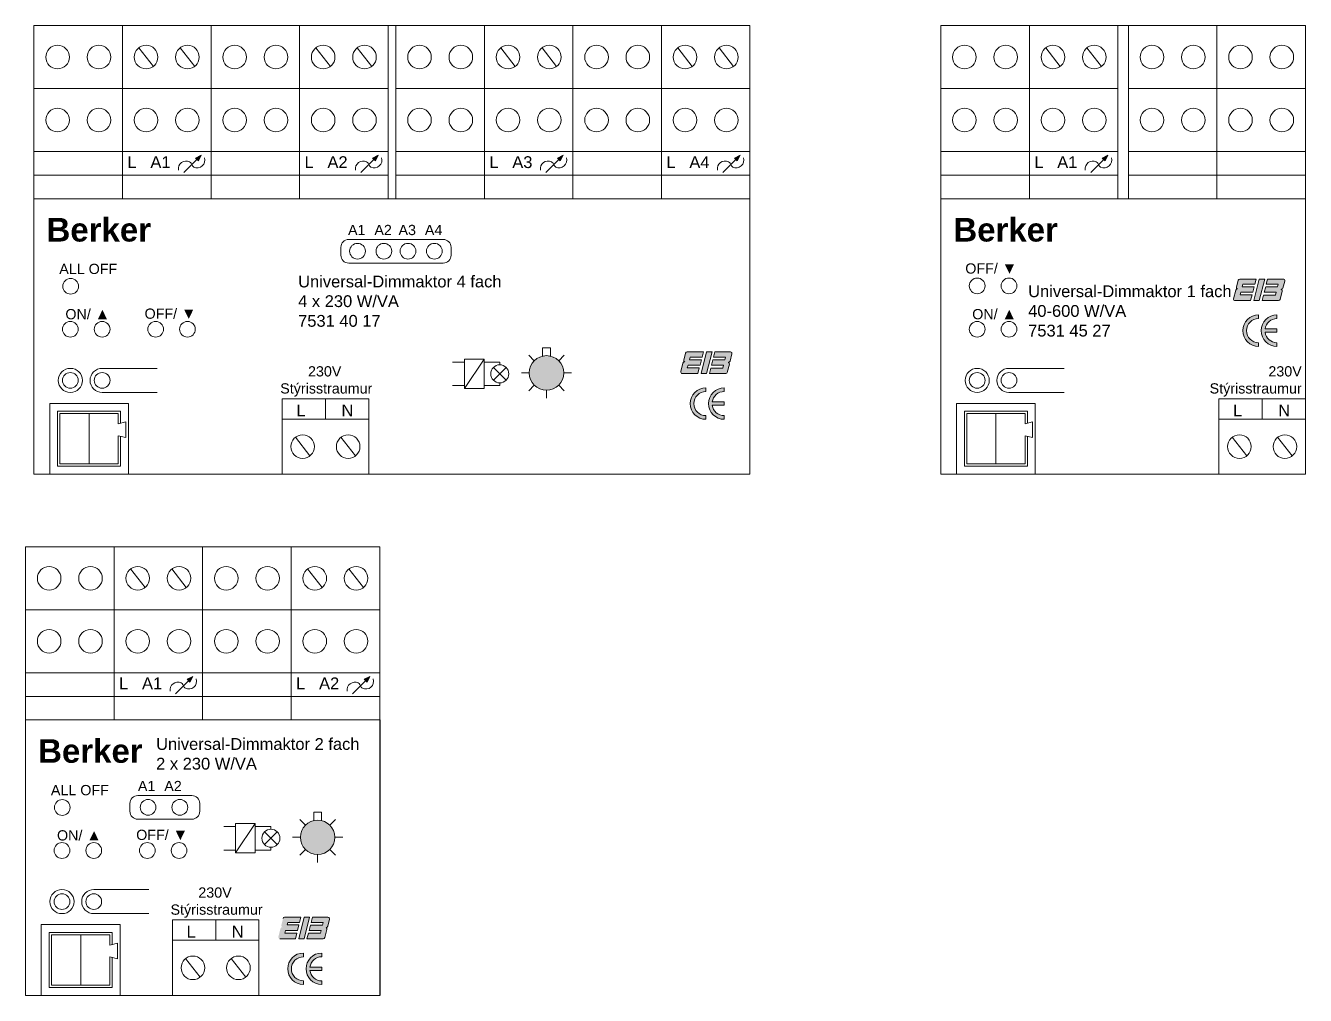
# Model space of a CAD drawing. Header units: millimetres. Extents: x 122681 to 489967, y 7796 to 82317.
# Drawn here: x 218710 to 219674, y 38013 to 38744 of the extents above; entities that cross this region are included whole.
import ezdxf

# ---------------------------------------------------------------- set-up
doc = ezdxf.new("R2010")
doc.units = ezdxf.units.MM
doc.layers.add('PDF2_Text', color=7, linetype='Continuous')
doc.layers.add('R-635 Töfluteikning', color=7, linetype='Continuous', lineweight=15)
doc.layers.add('Texti', color=3, linetype='Continuous', lineweight=20)
doc.styles.get("Standard").update_dxf_attribs({"font": 'arial.ttf'})

msp = doc.modelspace()

# ---------------------------------------------------------------- hatches: boundary and pattern name
at = {"layer": 'R-635 Töfluteikning'}
h = msp.add_hatch(color=256, dxfattribs=at)
h.dxf.hatch_style = 1
h.paths.add_polyline_path([(218842.32, 38646), (218838.07, 38643.92), (218840.23, 38641.76)])
h = msp.add_hatch(color=256, dxfattribs=at)
h.dxf.hatch_style = 1
h.paths.add_polyline_path([(218975.73, 38646), (218971.48, 38643.92), (218973.64, 38641.76)])
h = msp.add_hatch(color=256, dxfattribs=at)
h.dxf.hatch_style = 1
h.paths.add_polyline_path([(219115.02, 38646), (219110.78, 38643.92), (219112.94, 38641.76)])
h = msp.add_hatch(color=256, dxfattribs=at)
h.dxf.hatch_style = 1
h.paths.add_polyline_path([(219248.43, 38646), (219244.19, 38643.92), (219246.35, 38641.76)])
h = msp.add_hatch(color=256, dxfattribs=at)
h.dxf.hatch_style = 1
h.paths.add_polyline_path([(219525.63, 38646), (219521.39, 38643.92), (219523.55, 38641.76)])
h = msp.add_hatch(color=256, dxfattribs=at)
h.dxf.hatch_style = 1
h.paths.add_polyline_path([(219624.94, 38552.77, 0.34333), (219623.79, 38551.88), (219622.49, 38546.73, 0.40171), (219623.3, 38545.3, 0.383599), (219621.86, 38544.27), (219620.27, 38537.99, 0.488838), (219621.42, 38536.51), (219633.12, 38536.51), (219634.2, 38540.76), (219625.17, 38540.76), (219625.72, 38542.84), (219634.73, 38542.84), (219635.77, 38546.95), (219626.8, 38546.95), (219627.3, 38548.85), (219636.25, 38548.85), (219637.24, 38552.77)])
h.paths.add_polyline_path([(219635.58, 38536.51), (219639.68, 38536.51), (219643.79, 38552.77), (219639.69, 38552.77)])
h.paths.add_polyline_path([(219645.92, 38552.77), (219644.92, 38548.8), (219653.95, 38548.8), (219653.47, 38546.9), (219644.5, 38546.9), (219643.42, 38542.79), (219652.45, 38542.79), (219651.9, 38540.71), (219642.87, 38540.71), (219641.81, 38536.51), (219654.13, 38536.51, 0.34333), (219655.28, 38537.4), (219656.85, 38543.61, 0.350949), (219656.24, 38544.96), (219656.3, 38545.09, 0.34333), (219657.45, 38545.98), (219658.8, 38551.3, 0.488838), (219657.65, 38552.77)])
h = msp.add_hatch(color=256, dxfattribs=at)
h.dxf.hatch_style = 1
h.paths.add_polyline_path([(219639.15, 38502.04), (219639.15, 38504.81, -1), (219639.15, 38522.98), (219639.15, 38525.75, 1)])
h.paths.add_polyline_path([(219652.97, 38522.98), (219652.97, 38525.75, 1), (219652.97, 38502.04), (219652.97, 38504.81, -0.374508), (219643.97, 38512.65), (219652.97, 38512.65), (219652.97, 38515.14), (219643.97, 38515.14, -0.374508)])
h = msp.add_hatch(color=256, dxfattribs=at)
h.dxf.hatch_style = 1
h.paths.add_polyline_path([(219208.45, 38497.81, 0.34333), (219207.3, 38496.92), (219205.99, 38491.77, 0.40171), (219206.8, 38490.34, 0.383599), (219205.37, 38489.31), (219203.78, 38483.03, 0.488838), (219204.93, 38481.55), (219216.63, 38481.55), (219217.71, 38485.8), (219208.67, 38485.8), (219209.22, 38487.88), (219218.23, 38487.88), (219219.27, 38491.99), (219210.31, 38491.99), (219210.81, 38493.89), (219219.75, 38493.89), (219220.75, 38497.81)])
h.paths.add_polyline_path([(219219.08, 38481.55), (219223.18, 38481.55), (219227.3, 38497.81), (219223.2, 38497.81)])
h.paths.add_polyline_path([(219229.43, 38497.81), (219228.42, 38493.84), (219237.46, 38493.84), (219236.98, 38491.93), (219228.01, 38491.93), (219226.93, 38487.83), (219235.96, 38487.83), (219235.41, 38485.75), (219226.38, 38485.75), (219225.31, 38481.55), (219237.64, 38481.55, 0.34333), (219238.79, 38482.44), (219240.36, 38488.65, 0.350949), (219239.75, 38490), (219239.81, 38490.13, 0.34333), (219240.96, 38491.02), (219242.3, 38496.34, 0.488838), (219241.16, 38497.81)])
h = msp.add_hatch(color=256, dxfattribs=at)
h.dxf.hatch_style = 1
h.paths.add_polyline_path([(219115.58, 38482.04, 1), (219089.56, 38482.04, 1)])
h = msp.add_hatch(color=256, dxfattribs=at)
h.dxf.hatch_style = 1
h.paths.add_polyline_path([(219222.66, 38447.08), (219222.66, 38449.85, -1), (219222.66, 38468.02), (219222.66, 38470.79, 1)])
h.paths.add_polyline_path([(219236.47, 38468.02), (219236.47, 38470.79, 1), (219236.47, 38447.08), (219236.47, 38449.85, -0.374508), (219227.47, 38457.69), (219236.47, 38457.69), (219236.47, 38460.18), (219227.47, 38460.18, -0.374508)])
h = msp.add_hatch(color=256, dxfattribs=at)
h.dxf.hatch_style = 1
h.paths.add_polyline_path([(218836, 38253.3), (218831.76, 38251.22), (218833.92, 38249.06)])
h = msp.add_hatch(color=256, dxfattribs=at)
h.dxf.hatch_style = 1
h.paths.add_polyline_path([(218969.41, 38253.3), (218965.17, 38251.22), (218967.33, 38249.06)])
h = msp.add_hatch(color=256, dxfattribs=at)
h.dxf.hatch_style = 1
h.paths.add_polyline_path([(218943.13, 38132.15, 1), (218917.11, 38132.15, 1)])
h = msp.add_hatch(color=256, dxfattribs=at)
h.dxf.hatch_style = 1
h.paths.add_polyline_path([(218905.21, 38071.96, 0.34333), (218904.06, 38071.07), (218902.76, 38065.92, 0.40171), (218903.57, 38064.49, 0.383599), (218902.13, 38063.46), (218900.54, 38057.18, 0.488838), (218901.69, 38055.7), (218913.39, 38055.7), (218914.47, 38059.95), (218905.44, 38059.95), (218905.99, 38062.03), (218915, 38062.03), (218916.04, 38066.14), (218907.07, 38066.14), (218907.57, 38068.04), (218916.52, 38068.04), (218917.51, 38071.96)])
h.paths.add_polyline_path([(218915.85, 38055.7), (218919.95, 38055.7), (218924.06, 38071.96), (218919.97, 38071.96)])
h.paths.add_polyline_path([(218926.2, 38071.96), (218925.19, 38067.99), (218934.22, 38067.99), (218933.74, 38066.08), (218924.77, 38066.08), (218923.69, 38061.98), (218932.72, 38061.98), (218932.17, 38059.9), (218923.14, 38059.9), (218922.08, 38055.7), (218934.4, 38055.7, 0.34333), (218935.55, 38056.59), (218937.13, 38062.8, 0.350949), (218936.51, 38064.15), (218936.58, 38064.28, 0.34333), (218937.73, 38065.17), (218939.07, 38070.48, 0.488838), (218937.92, 38071.96)])
h = msp.add_hatch(color=256, dxfattribs=at)
h.dxf.hatch_style = 1
h.paths.add_polyline_path([(218919.42, 38021.23), (218919.42, 38024, -1), (218919.42, 38042.17), (218919.42, 38044.94, 1)])
h.paths.add_polyline_path([(218933.24, 38042.17), (218933.24, 38044.94, 1), (218933.24, 38021.23), (218933.24, 38024, -0.374508), (218924.24, 38031.84), (218933.24, 38031.84), (218933.24, 38034.33), (218924.24, 38034.33, -0.374508)])

# ---------------------------------------------------------------- linework, layer by layer
at = {"layer": 'PDF2_Text', "color": 7, "linetype": 'Continuous', "lineweight": 25}
msp.add_line((218976.87, 38220.58), (218976.87, 38013.06), dxfattribs=at)
at = {"layer": 'R-635 Töfluteikning'}
for p, q in [((218716.37, 38743.73), (219255.89, 38743.73)), ((218716.37, 38405.76), (218716.37, 38743.73)), ((218783.08, 38613.28), (218783.08, 38743.73)), ((218849.78, 38743.73), (218849.78, 38613.28)), ((218916.49, 38613.28), (218916.49, 38743.73)), ((218983.19, 38613.28), (218983.19, 38743.73)), ((218989.07, 38613.28), (218989.07, 38743.73)), ((219055.78, 38613.28), (219055.78, 38743.73)), ((219122.48, 38743.73), (219122.48, 38613.28)), ((219189.19, 38613.28), (219189.19, 38743.73)), ((219255.89, 38743.73), (219255.89, 38405.76)), ((219399.68, 38743.73), (219674.41, 38743.73)), ((219399.68, 38405.76), (219399.68, 38743.73)), ((219466.39, 38613.28), (219466.39, 38743.73)), ((219533.09, 38613.28), (219533.09, 38743.73)), ((219541, 38743.73), (219541, 38613.28)), ((219607.7, 38613.28), (219607.7, 38743.73)), ((219674.41, 38405.76), (219674.41, 38743.73)), ((218795.39, 38727.02), (218806.34, 38713)), ((218826.52, 38727.02), (218837.47, 38713)), ((218928.8, 38727.02), (218939.75, 38713)), ((218959.93, 38727.02), (218970.88, 38713)), ((219068.09, 38727.02), (219079.04, 38713)), ((219099.22, 38727.02), (219110.17, 38713)), ((219201.5, 38727.02), (219212.45, 38713)), ((219232.63, 38727.02), (219243.58, 38713)), ((219478.7, 38727.02), (219489.65, 38713)), ((219509.83, 38727.02), (219520.78, 38713)), ((218716.37, 38696.29), (218983.19, 38696.29)), ((218989.07, 38696.29), (219255.89, 38696.29)), ((219399.68, 38696.29), (219533.09, 38696.29)), ((219541, 38696.29), (219674.41, 38696.29)), ((218716.37, 38648.86), (218983.19, 38648.86)), ((218829.35, 38633.03), (218839.15, 38642.84)), ((218842.32, 38646), (218838.07, 38643.92)), ((218838.07, 38643.92), (218840.23, 38641.76)), ((218842.32, 38646), (218840.23, 38641.76)), ((218962.76, 38633.03), (218972.56, 38642.84)), ((218975.73, 38646), (218971.48, 38643.92)), ((218971.48, 38643.92), (218973.64, 38641.76)), ((218975.73, 38646), (218973.64, 38641.76)), ((218989.07, 38648.86), (219255.89, 38648.86)), ((219102.05, 38633.03), (219111.86, 38642.84)), ((219115.02, 38646), (219110.78, 38643.92)), ((219110.78, 38643.92), (219112.94, 38641.76)), ((219115.02, 38646), (219112.94, 38641.76)), ((219235.46, 38633.03), (219245.27, 38642.84)), ((219248.43, 38646), (219244.19, 38643.92)), ((219244.19, 38643.92), (219246.35, 38641.76)), ((219248.43, 38646), (219246.35, 38641.76)), ((219399.68, 38648.86), (219533.09, 38648.86)), ((219512.66, 38633.03), (219522.47, 38642.84)), ((219525.63, 38646), (219521.39, 38643.92)), ((219521.39, 38643.92), (219523.55, 38641.76)), ((219525.63, 38646), (219523.55, 38641.76)), ((219541, 38648.86), (219674.41, 38648.86)), ((218716.37, 38631.07), (218983.19, 38631.07)), ((219255.89, 38631.07), (218989.07, 38631.07)), ((219399.68, 38631.07), (219533.09, 38631.07)), ((219541, 38631.07), (219674.41, 38631.07)), ((218716.37, 38613.28), (219255.89, 38613.28)), ((219399.68, 38613.28), (219674.41, 38613.28)), ((218947.61, 38576.7), (218947.61, 38570.77)), ((218989.12, 38582.63), (218953.54, 38582.63)), ((218989.12, 38582.63), (219024.7, 38582.63)), ((219030.62, 38576.7), (219030.62, 38570.77)), ((219024.7, 38564.85), (218953.54, 38564.85)), ((219623.79, 38551.88), (219622.49, 38546.73)), ((219623.25, 38545.32), (219623.25, 38545.31)), ((219624.94, 38552.77), (219637.24, 38552.77)), ((219627.3, 38548.85), (219626.8, 38546.95)), ((219626.8, 38546.95), (219635.77, 38546.95)), ((219636.25, 38548.85), (219627.3, 38548.85)), ((219635.77, 38546.95), (219634.73, 38542.84)), ((219639.69, 38552.77), (219635.58, 38536.51)), ((219637.24, 38552.77), (219636.25, 38548.85)), ((219643.79, 38552.77), (219639.68, 38536.51)), ((219639.69, 38552.77), (219643.79, 38552.77)), ((219644.5, 38546.9), (219643.42, 38542.79)), ((219644.5, 38546.9), (219653.47, 38546.9)), ((219645.92, 38552.77), (219644.92, 38548.8)), ((219653.95, 38548.8), (219644.92, 38548.8)), ((219645.92, 38552.77), (219657.65, 38552.77)), ((219653.95, 38548.8), (219653.47, 38546.9)), ((219658.8, 38551.3), (219657.45, 38545.98)), ((219621.89, 38544.36), (219620.27, 38537.99)), ((219633.12, 38536.51), (219621.42, 38536.51)), ((219625.72, 38542.84), (219625.17, 38540.76)), ((219634.2, 38540.76), (219625.17, 38540.76)), ((219634.75, 38542.84), (219625.72, 38542.84)), ((219634.2, 38540.76), (219633.12, 38536.51)), ((219639.68, 38536.51), (219635.58, 38536.51)), ((219642.87, 38540.71), (219641.81, 38536.51)), ((219641.81, 38536.51), (219654.13, 38536.51)), ((219651.9, 38540.71), (219642.87, 38540.71)), ((219652.45, 38542.79), (219643.42, 38542.79)), ((219652.45, 38542.79), (219651.9, 38540.71)), ((219655.28, 38537.4), (219656.85, 38543.61)), ((219656.3, 38545.09), (219656.24, 38544.96)), ((219639.15, 38522.98), (219639.15, 38525.75)), ((219652.97, 38522.98), (219652.97, 38525.75)), ((219643.97, 38515.14), (219652.97, 38515.14)), ((219643.97, 38512.65), (219652.97, 38512.65)), ((219652.97, 38512.65), (219652.97, 38515.14)), ((219105.54, 38500.98), (219099.61, 38500.98)), ((219099.61, 38500.98), (219099.61, 38494.71)), ((219105.54, 38500.98), (219105.54, 38494.71)), ((219208.45, 38497.81), (219220.75, 38497.81)), ((219223.2, 38497.81), (219219.08, 38481.55)), ((219220.75, 38497.81), (219219.75, 38493.89)), ((219227.3, 38497.81), (219223.18, 38481.55)), ((219223.2, 38497.81), (219227.3, 38497.81)), ((219229.43, 38497.81), (219228.42, 38493.84)), ((219229.43, 38497.81), (219241.16, 38497.81)), ((219639.15, 38502.04), (219639.15, 38504.81)), ((219652.97, 38502.04), (219652.97, 38504.81)), ((219031.79, 38490.26), (219040.68, 38490.26)), ((219031.79, 38490.26), (219040.68, 38490.26)), ((219040.68, 38492.43), (219040.68, 38470.3)), ((219040.68, 38492.43), (219055.5, 38492.43)), ((219040.68, 38470.3), (219055.5, 38492.43)), ((219055.5, 38470.3), (219055.5, 38492.43)), ((219055.5, 38490.26), (219067.36, 38490.26)), ((219067.36, 38490.26), (219067.36, 38488.17)), ((219093.37, 38491.24), (219089.18, 38495.44)), ((219111.77, 38491.24), (219115.96, 38495.44)), ((219205.39, 38489.4), (219203.78, 38483.03)), ((219207.3, 38496.92), (219205.99, 38491.77)), ((219206.76, 38490.36), (219206.76, 38490.35)), ((219209.22, 38487.88), (219208.67, 38485.8)), ((219218.25, 38487.88), (219209.22, 38487.88)), ((219210.81, 38493.89), (219210.31, 38491.99)), ((219210.31, 38491.99), (219219.27, 38491.99)), ((219219.75, 38493.89), (219210.81, 38493.89)), ((219219.27, 38491.99), (219218.23, 38487.88)), ((219228.01, 38491.93), (219226.93, 38487.83)), ((219235.96, 38487.83), (219226.93, 38487.83)), ((219228.01, 38491.93), (219236.98, 38491.93)), ((219237.46, 38493.84), (219228.42, 38493.84)), ((219235.96, 38487.83), (219235.41, 38485.75)), ((219237.46, 38493.84), (219236.98, 38491.93)), ((219238.79, 38482.44), (219240.36, 38488.65)), ((219239.81, 38490.13), (219239.75, 38490)), ((219242.3, 38496.34), (219240.96, 38491.02)), ((218767.73, 38485.5), (218809.24, 38485.5)), ((219072.18, 38476.55), (219062.55, 38486.18)), ((219062.55, 38476.55), (219072.18, 38486.18)), ((219089.56, 38482.04), (219083.63, 38482.04)), ((219115.58, 38482.04), (219121.51, 38482.04)), ((219216.63, 38481.55), (219204.93, 38481.55)), ((219217.71, 38485.8), (219208.67, 38485.8)), ((219217.71, 38485.8), (219216.63, 38481.55)), ((219223.18, 38481.55), (219219.08, 38481.55)), ((219226.38, 38485.75), (219225.31, 38481.55)), ((219225.31, 38481.55), (219237.64, 38481.55)), ((219235.41, 38485.75), (219226.38, 38485.75)), ((219451.04, 38485.5), (219492.55, 38485.5)), ((219040.68, 38472.47), (219031.79, 38472.47)), ((219040.68, 38470.3), (219055.5, 38470.3)), ((219067.36, 38472.47), (219055.5, 38472.47)), ((219067.36, 38474.56), (219067.36, 38472.47)), ((219093.37, 38472.84), (219089.18, 38468.65)), ((219102.57, 38469.03), (219102.57, 38463.1)), ((219111.77, 38472.84), (219115.96, 38468.65)), ((219222.66, 38468.02), (219222.66, 38470.79)), ((219236.47, 38468.02), (219236.47, 38470.79)), ((218728.23, 38405.76), (218728.23, 38459.12)), ((218728.23, 38459.12), (218787.52, 38459.12)), ((218767.73, 38467.34), (218809.24, 38467.34)), ((218787.52, 38459.12), (218787.52, 38405.76)), ((218903.35, 38447.26), (218903.35, 38462.63)), ((218903.35, 38462.63), (218968.57, 38462.63)), ((218935.96, 38462.63), (218935.96, 38447.26)), ((218968.57, 38462.63), (218968.57, 38447.26)), ((219227.47, 38460.18), (219236.47, 38460.18)), ((219236.47, 38457.69), (219236.47, 38460.18)), ((219411.54, 38405.76), (219411.54, 38459.12)), ((219411.54, 38459.12), (219470.83, 38459.12)), ((219451.04, 38467.34), (219492.55, 38467.34)), ((219470.83, 38459.12), (219470.83, 38405.76)), ((219609.22, 38447.26), (219609.22, 38462.63)), ((219609.22, 38462.63), (219674.41, 38462.63)), ((219641.83, 38462.63), (219641.83, 38447.26)), ((218734.16, 38411.69), (218734.16, 38453.19)), ((218734.16, 38453.19), (218781.59, 38453.19)), ((218735.94, 38413.46), (218735.94, 38451.41)), ((218735.94, 38451.41), (218779.81, 38451.41)), ((218757.88, 38451.41), (218757.88, 38413.46)), ((218779.81, 38451.41), (218779.81, 38443.73)), ((218781.59, 38453.19), (218781.59, 38444.17)), ((219222.66, 38447.08), (219222.66, 38449.85)), ((219227.47, 38457.69), (219236.47, 38457.69)), ((219236.47, 38447.08), (219236.47, 38449.85)), ((219417.47, 38411.69), (219417.47, 38453.19)), ((219417.47, 38453.19), (219464.91, 38453.19)), ((219419.25, 38413.46), (219419.25, 38451.41)), ((219419.25, 38451.41), (219463.13, 38451.41)), ((219441.19, 38451.41), (219441.19, 38413.46)), ((219463.13, 38451.41), (219463.13, 38443.73)), ((219464.91, 38453.19), (219464.91, 38444.17)), ((218779.81, 38443.73), (218785.55, 38445.16)), ((218785.55, 38445.16), (218785.55, 38433.3)), ((218903.35, 38405.76), (218903.35, 38447.26)), ((218903.35, 38447.26), (218968.57, 38447.26)), ((218968.57, 38447.26), (218968.57, 38405.76)), ((219463.13, 38443.73), (219468.86, 38445.16)), ((219468.86, 38445.16), (219468.86, 38433.3)), ((219609.22, 38405.76), (219609.22, 38447.26)), ((219609.22, 38447.26), (219674.41, 38447.26)), ((218779.81, 38434.72), (218779.81, 38413.46)), ((218779.81, 38434.72), (218785.55, 38433.3)), ((218781.59, 38434.28), (218781.59, 38411.69)), ((218913.33, 38433.52), (218924.29, 38419.5)), ((218947.63, 38433.52), (218958.59, 38419.5)), ((219463.13, 38434.72), (219463.13, 38413.46)), ((219463.13, 38434.72), (219468.86, 38433.3)), ((219464.91, 38434.28), (219464.91, 38411.69)), ((219619.2, 38433.52), (219630.16, 38419.5)), ((219653.5, 38433.52), (219664.46, 38419.5)), ((218734.16, 38411.69), (218781.59, 38411.69)), ((218735.94, 38413.46), (218779.81, 38413.46)), ((219417.47, 38411.69), (219464.91, 38411.69)), ((219419.25, 38413.46), (219463.13, 38413.46)), ((219255.89, 38405.76), (218716.37, 38405.76)), ((219674.41, 38405.76), (219399.68, 38405.76)), ((218710.06, 38351.03), (218976.87, 38351.03)), ((218710.06, 38013.06), (218710.06, 38351.03)), ((218776.76, 38220.58), (218776.76, 38351.03)), ((218843.47, 38351.03), (218843.47, 38220.58)), ((218910.17, 38220.58), (218910.17, 38351.03)), ((218976.87, 38220.58), (218976.87, 38351.03)), ((218789.07, 38334.32), (218800.03, 38320.3)), ((218820.2, 38334.32), (218831.15, 38320.3)), ((218922.48, 38334.32), (218933.44, 38320.3)), ((218953.61, 38334.32), (218964.56, 38320.3)), ((218710.06, 38303.59), (218976.87, 38303.59)), ((218710.06, 38256.16), (218976.87, 38256.16)), ((218823.03, 38240.33), (218832.84, 38250.14)), ((218836, 38253.3), (218831.76, 38251.22)), ((218831.76, 38251.22), (218833.92, 38249.06)), ((218836, 38253.3), (218833.92, 38249.06)), ((218956.44, 38240.33), (218966.25, 38250.14)), ((218969.41, 38253.3), (218965.17, 38251.22)), ((218965.17, 38251.22), (218967.33, 38249.06)), ((218969.41, 38253.3), (218967.33, 38249.06)), ((218710.06, 38238.37), (218976.87, 38238.37)), ((218710.06, 38220.58), (218976.87, 38220.58)), ((218835.36, 38163.62), (218794.56, 38163.62)), ((218835.36, 38163.62), (218835.36, 38163.62)), ((218788.63, 38157.69), (218788.63, 38151.76)), ((218841.29, 38157.69), (218841.29, 38151.76)), ((218933.09, 38151.09), (218927.16, 38151.09)), ((218927.16, 38151.09), (218927.16, 38144.81)), ((218933.09, 38151.09), (218933.09, 38144.81)), ((218835.36, 38145.83), (218794.56, 38145.83)), ((218859.34, 38140.36), (218868.23, 38140.36)), ((218859.34, 38140.36), (218868.23, 38140.36)), ((218868.23, 38142.53), (218868.23, 38120.4)), ((218868.23, 38142.53), (218883.05, 38142.53)), ((218868.23, 38120.4), (218883.05, 38142.53)), ((218883.05, 38120.4), (218883.05, 38142.53)), ((218883.05, 38140.36), (218894.91, 38140.36)), ((218894.91, 38140.36), (218894.91, 38138.28)), ((218920.92, 38141.35), (218916.73, 38145.54)), ((218939.32, 38141.35), (218943.51, 38145.54)), ((218899.73, 38126.65), (218890.1, 38136.28)), ((218890.1, 38126.65), (218899.73, 38136.28)), ((218917.11, 38132.15), (218911.18, 38132.15)), ((218943.13, 38132.15), (218949.06, 38132.15)), ((218868.23, 38122.57), (218859.34, 38122.57)), ((218894.91, 38122.57), (218883.05, 38122.57)), ((218894.91, 38124.66), (218894.91, 38122.57)), ((218920.92, 38122.95), (218916.73, 38118.75)), ((218939.32, 38122.95), (218943.51, 38118.75)), ((218868.23, 38120.4), (218883.05, 38120.4)), ((218930.12, 38119.13), (218930.12, 38113.21)), ((218761.42, 38092.81), (218802.92, 38092.81)), ((218761.42, 38074.64), (218802.92, 38074.64)), ((218721.91, 38013.06), (218721.91, 38066.42)), ((218721.91, 38066.42), (218781.21, 38066.42)), ((218781.21, 38066.42), (218781.21, 38013.06)), ((218820.68, 38054.56), (218820.68, 38069.93)), ((218820.68, 38069.93), (218885.91, 38069.93)), ((218853.29, 38069.93), (218853.29, 38054.56)), ((218885.91, 38069.93), (218885.91, 38054.56)), ((218905.21, 38071.96), (218917.51, 38071.96)), ((218907.57, 38068.04), (218907.07, 38066.14)), ((218907.07, 38066.14), (218916.04, 38066.14)), ((218916.52, 38068.04), (218907.57, 38068.04)), ((218916.04, 38066.14), (218915, 38062.03)), ((218919.97, 38071.96), (218915.85, 38055.7)), ((218917.51, 38071.96), (218916.52, 38068.04)), ((218924.06, 38071.96), (218919.95, 38055.7)), ((218919.97, 38071.96), (218924.06, 38071.96)), ((218924.77, 38066.08), (218923.69, 38061.98)), ((218924.77, 38066.08), (218933.74, 38066.08)), ((218926.2, 38071.96), (218925.19, 38067.99)), ((218934.22, 38067.99), (218925.19, 38067.99)), ((218926.2, 38071.96), (218937.92, 38071.96)), ((218934.22, 38067.99), (218933.74, 38066.08)), ((218936.58, 38064.28), (218936.51, 38064.15)), ((218939.07, 38070.48), (218937.73, 38065.17)), ((218727.84, 38018.99), (218727.84, 38060.49)), ((218727.84, 38060.49), (218775.28, 38060.49)), ((218729.62, 38020.77), (218729.62, 38058.71)), ((218729.62, 38058.71), (218773.5, 38058.71)), ((218751.56, 38058.71), (218751.56, 38020.77)), ((218773.5, 38058.71), (218773.5, 38051.03)), ((218775.28, 38060.49), (218775.28, 38051.48)), ((218820.68, 38013.06), (218820.68, 38054.56)), ((218820.68, 38054.56), (218885.91, 38054.56)), ((218885.91, 38054.56), (218885.91, 38013.06)), ((218913.39, 38055.7), (218901.69, 38055.7)), ((218905.99, 38062.03), (218905.44, 38059.95)), ((218914.47, 38059.95), (218905.44, 38059.95)), ((218915.02, 38062.03), (218905.99, 38062.03)), ((218914.47, 38059.95), (218913.39, 38055.7)), ((218919.95, 38055.7), (218915.85, 38055.7)), ((218923.14, 38059.9), (218922.08, 38055.7)), ((218922.08, 38055.7), (218934.4, 38055.7)), ((218932.17, 38059.9), (218923.14, 38059.9)), ((218932.72, 38061.98), (218923.69, 38061.98)), ((218932.72, 38061.98), (218932.17, 38059.9)), ((218935.55, 38056.59), (218937.13, 38062.8)), ((218773.5, 38051.03), (218779.23, 38052.46)), ((218779.23, 38052.46), (218779.23, 38040.6)), ((218919.42, 38042.17), (218919.42, 38044.94)), ((218933.24, 38042.17), (218933.24, 38044.94)), ((218773.5, 38042.03), (218773.5, 38020.77)), ((218773.5, 38042.03), (218779.23, 38040.6)), ((218775.28, 38041.58), (218775.28, 38018.99)), ((218830.67, 38040.82), (218841.62, 38026.8)), ((218864.97, 38040.82), (218875.92, 38026.8)), ((218924.24, 38034.33), (218933.24, 38034.33)), ((218933.24, 38031.84), (218933.24, 38034.33)), ((218924.24, 38031.84), (218933.24, 38031.84)), ((218727.84, 38018.99), (218775.28, 38018.99)), ((218729.62, 38020.77), (218773.5, 38020.77)), ((218919.42, 38021.23), (218919.42, 38024)), ((218933.24, 38021.23), (218933.24, 38024)), ((218976.87, 38013.06), (218710.06, 38013.06))]:
    msp.add_line(p, q, dxfattribs=at)
for centre, radius in [((218734.16, 38720.01), 8.89), ((218765.29, 38720.01), 8.89), ((218800.86, 38720.01), 8.89), ((218831.99, 38720.01), 8.89), ((218867.57, 38720.01), 8.89), ((218898.7, 38720.01), 8.89), ((218934.27, 38720.01), 8.89), ((218965.4, 38720.01), 8.89), ((219006.86, 38720.01), 8.89), ((219037.99, 38720.01), 8.89), ((219073.57, 38720.01), 8.89), ((219104.7, 38720.01), 8.89), ((219140.27, 38720.01), 8.89), ((219171.4, 38720.01), 8.89), ((219206.98, 38720.01), 8.89), ((219238.11, 38720.01), 8.89), ((219417.47, 38720.01), 8.89), ((219448.6, 38720.01), 8.89), ((219484.18, 38720.01), 8.89), ((219515.3, 38720.01), 8.89), ((219558.79, 38720.01), 8.89), ((219589.92, 38720.01), 8.89), ((219625.49, 38720.01), 8.89), ((219656.62, 38720.01), 8.89), ((218734.16, 38672.58), 8.89), ((218765.29, 38672.58), 8.89), ((218800.86, 38672.58), 8.89), ((218831.99, 38672.58), 8.89), ((218867.57, 38672.58), 8.89), ((218898.7, 38672.58), 8.89), ((218934.27, 38672.58), 8.89), ((218965.4, 38672.58), 8.89), ((219006.86, 38672.58), 8.89), ((219037.99, 38672.58), 8.89), ((219073.57, 38672.58), 8.89), ((219104.7, 38672.58), 8.89), ((219140.27, 38672.58), 8.89), ((219171.4, 38672.58), 8.89), ((219206.98, 38672.58), 8.89), ((219238.11, 38672.58), 8.89), ((219417.47, 38672.58), 8.89), ((219448.6, 38672.58), 8.89), ((219484.18, 38672.58), 8.89), ((219515.3, 38672.58), 8.89), ((219558.79, 38672.58), 8.89), ((219589.92, 38672.58), 8.89), ((219625.49, 38672.58), 8.89), ((219656.62, 38672.58), 8.89), ((218960.17, 38573.74), 5.93), ((218980.04, 38573.74), 5.93), ((218998.2, 38573.74), 5.93), ((219018.07, 38573.74), 5.93), ((218744, 38547.32), 5.93), ((219427.1, 38547.6), 5.93), ((219451.04, 38547.6), 5.93), ((218743.79, 38514.94), 5.93), ((218767.73, 38514.94), 5.93), ((218808.07, 38514.94), 5.93), ((218832.01, 38514.94), 5.93), ((219427.1, 38514.94), 5.93), ((219451.04, 38514.94), 5.93), ((219067.36, 38481.36), 6.81), ((219102.57, 38482.04), 13.01), ((218743.79, 38476.42), 9.08), ((218743.79, 38476.42), 5.93), ((218767.73, 38476.42), 5.93), ((219427.1, 38476.42), 9.08), ((219427.1, 38476.42), 5.93), ((219451.04, 38476.42), 5.93), ((218918.81, 38426.51), 8.89), ((218953.11, 38426.51), 8.89), ((219624.68, 38426.51), 8.89), ((219658.98, 38426.51), 8.89), ((218727.84, 38327.31), 8.89), ((218758.97, 38327.31), 8.89), ((218794.55, 38327.31), 8.89), ((218825.68, 38327.31), 8.89), ((218861.25, 38327.31), 8.89), ((218892.38, 38327.31), 8.89), ((218927.96, 38327.31), 8.89), ((218959.09, 38327.31), 8.89), ((218727.84, 38279.88), 8.89), ((218758.97, 38279.88), 8.89), ((218794.55, 38279.88), 8.89), ((218825.68, 38279.88), 8.89), ((218861.25, 38279.88), 8.89), ((218892.38, 38279.88), 8.89), ((218927.96, 38279.88), 8.89), ((218959.09, 38279.88), 8.89), ((218737.68, 38154.63), 5.93), ((218802.34, 38154.73), 5.93), ((218826.28, 38154.73), 5.93), ((218930.12, 38132.15), 13.01), ((218894.91, 38131.47), 6.81), ((218737.48, 38122.24), 5.93), ((218761.42, 38122.24), 5.93), ((218801.76, 38122.24), 5.93), ((218825.7, 38122.24), 5.93), ((218737.48, 38083.72), 9.08), ((218737.48, 38083.72), 5.93), ((218761.42, 38083.72), 5.93), ((218836.14, 38033.81), 8.89), ((218870.44, 38033.81), 8.89)]:
    msp.add_circle(centre, radius, dxfattribs=at)
for centre, radius, start, end in [((218831.06, 38635.83), 5.88, 64.95071, 189.185), ((218839.29, 38642.44), 5.88, 244.95071, 17.64412), ((218964.47, 38635.83), 5.88, 64.95071, 189.185), ((218972.7, 38642.44), 5.88, 244.95071, 17.64412), ((219103.77, 38635.83), 5.88, 64.95071, 189.185), ((219112, 38642.44), 5.88, 244.95071, 17.64412), ((219237.17, 38635.83), 5.88, 64.95071, 189.185), ((219245.41, 38642.44), 5.88, 244.95071, 17.64412), ((219514.37, 38635.83), 5.88, 64.95071, 189.185), ((219522.6, 38642.44), 5.88, 244.95071, 17.64412), ((218953.54, 38576.7), 5.93, 90, 180), ((219024.7, 38576.7), 5.93, 0, 90), ((218953.54, 38570.77), 5.93, 180, 270), ((219024.7, 38570.77), 5.93, 270, 0), ((219623.15, 38543.99), 1.32, 85.86284, 163.7969), ((219623.64, 38546.44), 1.19, 165.79552, 251.1668), ((219624.94, 38551.59), 1.19, 90, 165.79552), ((219656.3, 38546.27), 1.19, 270, 345.79552), ((219657.65, 38551.59), 1.19, 345.79552, 90), ((219621.42, 38537.7), 1.19, 165.79552, 270), ((219654.13, 38537.7), 1.19, 270, 345.79552), ((219655.7, 38543.9), 1.19, 345.79552, 63.14946), ((219639.15, 38513.9), 11.86, 90, 270), ((219639.15, 38513.9), 9.09, 90, 270), ((219652.97, 38513.9), 11.86, 90, 270), ((219652.97, 38513.9), 9.09, 90, 172.12533), ((219652.97, 38513.9), 9.09, 187.87467, 270), ((219208.45, 38496.63), 1.19, 90, 165.79552), ((219241.16, 38496.63), 1.19, 345.79552, 90), ((219206.66, 38489.03), 1.32, 85.86284, 163.7969), ((219207.14, 38491.48), 1.19, 165.79552, 251.1668), ((219239.21, 38488.94), 1.19, 345.79552, 63.14946), ((219239.81, 38491.31), 1.19, 270, 345.79552), ((218767.73, 38476.42), 9.08, 90, 270), ((219204.93, 38482.74), 1.19, 165.79552, 270), ((219237.64, 38482.74), 1.19, 270, 345.79552), ((219451.04, 38476.42), 9.08, 90, 270), ((219222.66, 38458.94), 11.86, 90, 270), ((219222.66, 38458.94), 9.09, 90, 270), ((219236.47, 38458.94), 11.86, 90, 270), ((219236.47, 38458.94), 9.09, 90, 172.12533), ((219236.47, 38458.94), 9.09, 187.87467, 270), ((218824.75, 38243.13), 5.88, 64.95071, 189.185), ((218832.98, 38249.74), 5.88, 244.95071, 17.64412), ((218958.16, 38243.13), 5.88, 64.95071, 189.185), ((218966.39, 38249.74), 5.88, 244.95071, 17.64412), ((218794.56, 38157.69), 5.93, 90, 180), ((218835.36, 38157.69), 5.93, 0, 90), ((218794.56, 38151.76), 5.93, 180, 270), ((218835.36, 38151.76), 5.93, 270, 0), ((218761.42, 38083.72), 9.08, 90, 270), ((218905.21, 38070.77), 1.19, 90, 165.79552), ((218935.98, 38063.09), 1.19, 345.79552, 63.14946), ((218936.58, 38065.46), 1.19, 270, 345.79552), ((218937.92, 38070.77), 1.19, 345.79552, 90), ((218934.4, 38056.88), 1.19, 270, 345.79552), ((218919.42, 38033.08), 11.86, 90, 270), ((218933.24, 38033.08), 11.86, 90, 270), ((218919.42, 38033.08), 9.09, 90, 270), ((218933.24, 38033.08), 9.09, 90, 172.12533), ((218933.24, 38033.08), 9.09, 187.87467, 270)]:
    msp.add_arc(centre, radius, start, end, dxfattribs=at)
for points in [[(218833.55, 38641.16), (218834.8, 38640.08), (218835.27, 38639.1), (218835.81, 38638.02), (218836.8, 38637.11)], [(218966.96, 38641.16), (218968.2, 38640.08), (218968.68, 38639.1), (218969.22, 38638.02), (218970.21, 38637.11)], [(219106.26, 38641.16), (219107.5, 38640.08), (219107.98, 38639.1), (219108.51, 38638.02), (219109.51, 38637.11)], [(219239.67, 38641.16), (219240.91, 38640.08), (219241.39, 38639.1), (219241.92, 38638.02), (219242.91, 38637.11)], [(219516.86, 38641.16), (219518.11, 38640.08), (219518.59, 38639.1), (219519.12, 38638.02), (219520.11, 38637.11)], [(218827.24, 38248.46), (218828.48, 38247.38), (218828.96, 38246.4), (218829.49, 38245.32), (218830.49, 38244.41)], [(218960.65, 38248.46), (218961.89, 38247.38), (218962.37, 38246.4), (218962.9, 38245.32), (218963.9, 38244.41)]]:
    msp.add_spline(points, degree=3, dxfattribs=at)

# ---------------------------------------------------------------- texts
at = {"layer": 'Texti'}
for s, width, insert, char_height, attachment_point in [('L   A1', 3763.7766, (218786.82, 38645.3), 8.894, 1), ('L   A2', 3763.7766, (218920.23, 38645.3), 8.894, 1), ('L   A3', 3763.7766, (219059.52, 38645.3), 8.894, 1), ('L   A4', 3763.7766, (219192.93, 38645.3), 8.894, 1), ('L   A1', 3763.7766, (219470.13, 38645.3), 8.894, 1), ('{\\fArial|b1|i0|c0|p34;Berker}', 3763.7766, (218725.83, 38598.81), 17.7879, 1), ('A1', 3763.7766, (218953.01, 38593.6), 7.708, 1), ('A2', 3763.7766, (218972.87, 38593.6), 7.708, 1), ('A3', 3763.7766, (218991.04, 38593.6), 7.708, 1), ('A4', 3763.7766, (219010.9, 38593.6), 7.708, 1), ('{\\fArial|b1|i0|c0|p34;Berker}', 3763.7766, (219409.14, 38598.81), 17.7879, 1), ('OFF/ {\\H1.0833x;▼}', 3763.7766, (219418.12, 38565.25), 7.7081, 1), ('ALL OFF', 3763.7766, (218735.42, 38564.29), 7.708, 1), ('Universal-Dimmaktor 4 fach\\P4 x 230 W/VA\\P7531 40 17', 3763.7766, (218915.41, 38555.38), 8.894, 1), ('Universal-Dimmaktor 1 fach\\P40-600 W/VA\\P7531 45 27', 3763.7766, (219465.5, 38548.02), 8.894, 1), ('ON/ {\\H1.0833x;▲}', 3763.7766, (218740.04, 38530.83), 7.7081, 1), ('OFF/ {\\H1.0833x;▼}', 3763.7766, (218799.7, 38531.21), 7.7081, 1), ('ON/ {\\H1.0833x;▲}', 3763.7766, (219423.35, 38530.83), 7.7081, 1), ('       230V\\PStýrisstraumur', 3763.7766, (218901.92, 38487.1), 7.7081, 1), ('230V\\PStýrisstraumur', 47.837, (219671.64, 38487.1), 7.7081, 3), ('L', 3763.7766, (218914.05, 38458.19), 8.89, 1), ('N', 3763.7766, (218948.06, 38458.19), 8.89, 1), ('L', 3763.7766, (219619.92, 38458.19), 8.89, 1), ('N', 3763.7766, (219653.93, 38458.19), 8.89, 1), ('L   A1', 3763.7766, (218780.51, 38252.6), 8.894, 1), ('L   A2', 3763.7766, (218913.91, 38252.6), 8.894, 1), ('{\\fArial|b1|i0|c0|p34;Berker}', 3763.7766, (218719.52, 38206.11), 17.7879, 1), ('Universal-Dimmaktor 2 fach\\P2 x 230 W/VA', 3763.7766, (218808.4, 38206.93), 8.894, 1), ('ALL OFF', 3763.7766, (218729.11, 38171.59), 7.708, 1), ('A1', 3763.7766, (218794.68, 38174.67), 7.708, 1), ('A2', 3763.7766, (218814.54, 38174.67), 7.708, 1), ('ON/ {\\H1.0833x;▲}', 3763.7766, (218733.73, 38138.13), 7.7081, 1), ('OFF/ {\\H1.0833x;▼}', 3763.7766, (218793.39, 38138.52), 7.7081, 1), ('       230V\\PStýrisstraumur', 3763.7766, (218819.26, 38094.4), 7.7081, 1), ('L', 3763.7766, (218831.38, 38065.49), 8.89, 1), ('N', 3763.7766, (218865.4, 38065.49), 8.89, 1)]:
    msp.add_mtext_dynamic_manual_height_columns(s, width=width, gutter_width=50, heights=[0], dxfattribs=dict(at, insert=insert, char_height=char_height, attachment_point=attachment_point))

doc.saveas('drawing.dxf')
